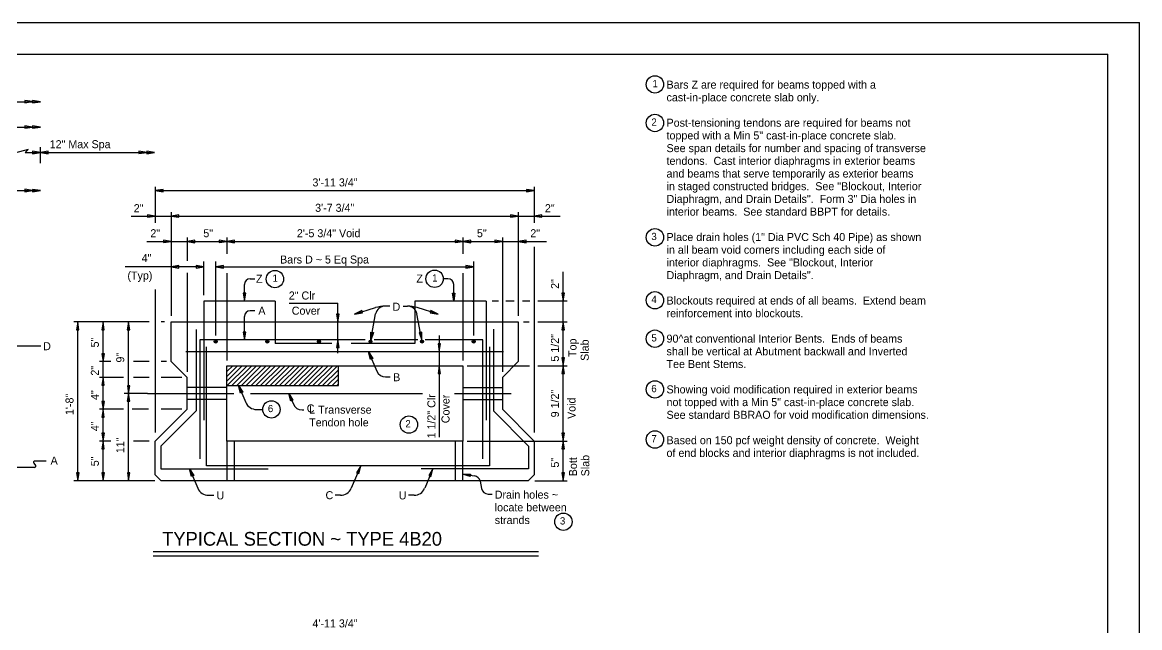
# Model space of a CAD drawing. Extents: x 1000 to 1069, y 1000 to 1045.
# Drawn here: x 1016.41 to 1034, y 1012.47 to 1022 of the extents above; entities that cross this region are included whole.
import ezdxf

# ---------------------------------------------------------------- set-up
doc = ezdxf.new("R2010")
doc.units = 0
doc.layers.add('D_SHEET', color=7, linetype='Continuous')
doc.layers.add('Working Level 1', color=7, linetype='Continuous')

msp = doc.modelspace()

# ---------------------------------------------------------------- linework, layer by layer
at = {"layer": 'D_SHEET'}
for p, q in [((1000, 1022), (1034, 1022)), ((1034, 1000), (1034, 1022)), ((1002, 1021.5), (1033.5, 1021.5)), ((1033.5, 1000.5), (1033.5, 1021.5))]:
    msp.add_line(p, q, dxfattribs=at)
at = {"layer": 'Working Level 1'}
for p, q in [((1002.303, 1020.75), (1016.692, 1020.75)), ((1002.303, 1020.35), (1016.692, 1020.35)), ((1016.501, 1019.997), (1016.151, 1019.903)), ((1016.501, 1019.997), (1016.455, 1019.95)), ((1016.692, 1019.783), (1016.692, 1020.036)), ((1016.455, 1019.95), (1018.488, 1019.95)), ((1002.293, 1019.35), (1016.692, 1019.35)), ((1018.501, 1019.41), (1018.501, 1018.844)), ((1018.501, 1019.35), (1024.467, 1019.35)), ((1024.467, 1019.41), (1024.467, 1018.844)), ((1018.122, 1018.95), (1024.878, 1018.95)), ((1018.752, 1019.01), (1018.752, 1017.378)), ((1024.216, 1019.01), (1024.216, 1017.378)), ((1019.002, 1018.61), (1019.002, 1018.244)), ((1019.627, 1018.61), (1019.627, 1018.356)), ((1023.346, 1018.61), (1023.346, 1018.356)), ((1023.967, 1018.61), (1023.967, 1016.495)), ((1018.366, 1018.55), (1024.66, 1018.55)), ((1024.467, 1018.466), (1024.467, 1015.539)), ((1019.266, 1017.705), (1019.266, 1018.235)), ((1019.453, 1017.066), (1019.453, 1018.235)), ((1023.515, 1017.066), (1023.515, 1018.235)), ((1019.266, 1018.15), (1018.028, 1018.15)), ((1019.002, 1018.056), (1019.002, 1016.495)), ((1019.453, 1018.15), (1023.515, 1018.15)), ((1019.627, 1018.051), (1019.627, 1016.674)), ((1023.346, 1018.051), (1023.346, 1016.674)), ((1024.924, 1014.78), (1024.924, 1018.07)), ((1019.905, 1017.611), (1019.905, 1017.871)), ((1019.995, 1017.961), (1020.069, 1017.961)), ((1023.11, 1017.961), (1023.036, 1017.961)), ((1023.2, 1017.611), (1023.2, 1017.871)), ((1018.501, 1017.792), (1018.501, 1015.539)), ((1019.266, 1017.611), (1019.266, 1015.737)), ((1020.391, 1017.611), (1019.266, 1017.611)), ((1019.485, 1017.611), (1019.485, 1017.611)), ((1020.391, 1017.611), (1020.391, 1016.943)), ((1020.607, 1017.577), (1021.375, 1017.577)), ((1021.375, 1016.789), (1021.375, 1017.577)), ((1021.64, 1017.406), (1021.969, 1017.507)), ((1022.196, 1017.53), (1022.123, 1017.53)), ((1022.405, 1017.53), (1022.47, 1017.53)), ((1023.712, 1017.611), (1022.587, 1017.611)), ((1022.587, 1017.611), (1022.587, 1016.943)), ((1022.953, 1017.406), (1022.624, 1017.507)), ((1023.493, 1017.611), (1023.494, 1017.611)), ((1023.712, 1017.611), (1023.712, 1015.737)), ((1023.905, 1017.611), (1023.806, 1017.611)), ((1024.153, 1017.611), (1024.022, 1017.611)), ((1024.399, 1017.611), (1024.284, 1017.611)), ((1024.984, 1017.611), (1024.527, 1017.611)), ((1019.905, 1016.999), (1019.905, 1017.367)), ((1020.069, 1017.457), (1019.995, 1017.457)), ((1021.894, 1016.996), (1021.97, 1017.407)), ((1022.698, 1016.996), (1022.622, 1017.407)), ((1018.407, 1017.281), (1017.221, 1017.281)), ((1017.281, 1014.78), (1017.281, 1017.281)), ((1017.681, 1014.78), (1017.681, 1017.281)), ((1018.081, 1014.78), (1018.081, 1017.281)), ((1018.645, 1017.281), (1018.593, 1017.281)), ((1018.752, 1017.281), (1024.216, 1017.281)), ((1018.752, 1016.658), (1018.752, 1017.281)), ((1019.143, 1017.162), (1019.143, 1015.88)), ((1023.825, 1017.169), (1023.825, 1015.88)), ((1024.216, 1017.281), (1024.216, 1016.658)), ((1024.3, 1017.281), (1024.386, 1017.281)), ((1024.527, 1017.281), (1024.984, 1017.281)), ((1021.808, 1016.999), (1019.204, 1016.999)), ((1019.204, 1016.999), (1019.204, 1015.124)), ((1022.636, 1016.999), (1021.947, 1016.999)), ((1023.659, 1016.999), (1022.753, 1016.999)), ((1022.973, 1017.069), (1022.973, 1015.469)), ((1023.659, 1015.124), (1023.659, 1016.999)), ((1016.158, 1016.906), (1016.698, 1016.906)), ((1023.984, 1016.812), (1018.983, 1016.812)), ((1019.307, 1015.013), (1019.307, 1016.888)), ((1021.281, 1016.943), (1020.391, 1016.943)), ((1022.587, 1016.943), (1021.587, 1016.943)), ((1021.86, 1016.812), (1021.99, 1016.507)), ((1023.762, 1016.888), (1023.762, 1015.013)), ((1017.802, 1016.658), (1017.621, 1016.658)), ((1018.407, 1016.658), (1018.16, 1016.658)), ((1018.68, 1016.658), (1018.593, 1016.658)), ((1019.002, 1016.408), (1018.752, 1016.658)), ((1024.216, 1016.658), (1023.967, 1016.408)), ((1019.627, 1015.406), (1019.627, 1016.593)), ((1019.627, 1016.593), (1023.346, 1016.593)), ((1019.634, 1016.281), (1019.946, 1016.593)), ((1019.634, 1016.505), (1019.721, 1016.593)), ((1019.634, 1016.43), (1019.796, 1016.593)), ((1019.634, 1016.356), (1019.871, 1016.593)), ((1019.709, 1016.281), (1020.021, 1016.593)), ((1019.784, 1016.281), (1020.096, 1016.593)), ((1019.859, 1016.281), (1020.171, 1016.593)), ((1019.934, 1016.281), (1020.246, 1016.593)), ((1020.009, 1016.281), (1020.321, 1016.593)), ((1020.084, 1016.281), (1020.396, 1016.593)), ((1020.159, 1016.281), (1020.471, 1016.593)), ((1020.234, 1016.281), (1020.546, 1016.593)), ((1020.309, 1016.281), (1020.621, 1016.593)), ((1020.384, 1016.281), (1020.696, 1016.593)), ((1020.459, 1016.281), (1020.771, 1016.593)), ((1020.534, 1016.281), (1020.846, 1016.593)), ((1020.609, 1016.281), (1020.921, 1016.593)), ((1020.684, 1016.281), (1020.996, 1016.593)), ((1020.759, 1016.281), (1021.071, 1016.593)), ((1020.834, 1016.281), (1021.146, 1016.593)), ((1020.909, 1016.281), (1021.221, 1016.593)), ((1020.984, 1016.281), (1021.296, 1016.593)), ((1021.059, 1016.281), (1021.371, 1016.593)), ((1021.134, 1016.281), (1021.384, 1016.53)), ((1021.209, 1016.281), (1021.384, 1016.455)), ((1021.384, 1016.281), (1021.384, 1016.593)), ((1023.346, 1016.593), (1023.346, 1015.406)), ((1023.414, 1016.593), (1024.393, 1016.593)), ((1024.527, 1016.593), (1024.984, 1016.593)), ((1018.003, 1016.408), (1017.621, 1016.408)), ((1018.407, 1016.408), (1018.157, 1016.408)), ((1018.919, 1016.408), (1018.593, 1016.408)), ((1019.002, 1015.907), (1019.002, 1016.408)), ((1019.634, 1016.281), (1021.384, 1016.281)), ((1019.813, 1016.281), (1019.927, 1016.013)), ((1021.284, 1016.281), (1021.384, 1016.38)), ((1021.359, 1016.281), (1021.384, 1016.306)), ((1022.128, 1016.416), (1022.2, 1016.416)), ((1023.967, 1016.408), (1023.967, 1015.907)), ((1018.381, 1016.156), (1018.01, 1016.156)), ((1018.381, 1016.156), (1019.739, 1016.156)), ((1019.627, 1016.249), (1019.002, 1016.249)), ((1020.002, 1016.156), (1022.71, 1016.156)), ((1020.603, 1016.156), (1020.675, 1015.987)), ((1023.214, 1016.156), (1024.107, 1016.156)), ((1023.346, 1016.249), (1023.967, 1016.249)), ((1019.627, 1016.062), (1019.002, 1016.062)), ((1023.346, 1016.062), (1023.967, 1016.062)), ((1018.003, 1015.907), (1017.621, 1015.907)), ((1018.393, 1015.907), (1018.14, 1015.907)), ((1018.501, 1015.406), (1019.002, 1015.907)), ((1019.143, 1015.88), (1018.59, 1015.327)), ((1018.919, 1015.907), (1018.593, 1015.907)), ((1020.095, 1015.902), (1020.181, 1015.902)), ((1020.813, 1015.896), (1020.841, 1015.896)), ((1023.825, 1015.88), (1024.378, 1015.327)), ((1023.967, 1015.907), (1024.467, 1015.406)), ((1017.802, 1015.406), (1017.621, 1015.406)), ((1018.405, 1015.406), (1018.16, 1015.406)), ((1018.501, 1014.875), (1018.501, 1015.406)), ((1023.346, 1015.406), (1019.627, 1015.406)), ((1019.627, 1015.406), (1019.627, 1014.78)), ((1019.746, 1015.406), (1019.746, 1014.78)), ((1023.222, 1015.406), (1023.222, 1014.78)), ((1023.341, 1015.406), (1023.341, 1014.78)), ((1023.414, 1015.406), (1024.984, 1015.406)), ((1024.467, 1015.406), (1024.467, 1014.875)), ((1018.59, 1015.327), (1018.59, 1014.967)), ((1024.378, 1015.327), (1024.378, 1014.967)), ((1016.588, 1015.058), (1016.617, 1015.023)), ((1016.782, 1015.091), (1016.603, 1015.091)), ((1016.602, 1014.991), (1013.75, 1014.991)), ((1018.594, 1014.78), (1018.501, 1014.875)), ((1018.59, 1014.967), (1020.278, 1014.967)), ((1019.04, 1014.967), (1019.17, 1014.663)), ((1023.762, 1015.013), (1019.307, 1015.013)), ((1021.736, 1015.013), (1021.586, 1014.663)), ((1024.378, 1014.967), (1022.69, 1014.967)), ((1022.873, 1014.967), (1022.743, 1014.663)), ((1023.34, 1014.886), (1023.53, 1014.857)), ((1024.467, 1014.875), (1024.374, 1014.78)), ((1018.493, 1014.78), (1017.221, 1014.78)), ((1024.374, 1014.78), (1018.594, 1014.78)), ((1023.617, 1014.773), (1023.64, 1014.657)), ((1024.476, 1014.78), (1024.984, 1014.78)), ((1019.338, 1014.552), (1019.424, 1014.552)), ((1021.418, 1014.552), (1021.332, 1014.552)), ((1022.575, 1014.552), (1022.489, 1014.552)), ((1023.743, 1014.572), (1023.805, 1014.572)), ((1018.467, 1013.669), (1024.533, 1013.669)), ((1018.467, 1013.596), (1024.533, 1013.596))]:
    msp.add_line(p, q, dxfattribs=at)
for points in [[(1016.569, 1020.751), (1016.447, 1020.771), (1016.447, 1020.732)], [(1016.692, 1020.75), (1016.569, 1020.77), (1016.569, 1020.731)], [(1016.569, 1020.351), (1016.447, 1020.371), (1016.447, 1020.332)], [(1016.692, 1020.35), (1016.569, 1020.37), (1016.569, 1020.331)], [(1016.692, 1019.95), (1016.569, 1019.97), (1016.569, 1019.931)], [(1016.692, 1019.95), (1016.815, 1019.93), (1016.815, 1019.969)], [(1018.366, 1019.951), (1018.243, 1019.971), (1018.243, 1019.932)], [(1018.488, 1019.95), (1018.366, 1019.97), (1018.366, 1019.931)], [(1016.569, 1019.351), (1016.447, 1019.371), (1016.447, 1019.332)], [(1016.692, 1019.35), (1016.569, 1019.37), (1016.569, 1019.331)], [(1018.501, 1019.35), (1018.624, 1019.33), (1018.624, 1019.369)], [(1024.467, 1019.35), (1024.344, 1019.37), (1024.344, 1019.331)], [(1018.501, 1018.95), (1018.379, 1018.97), (1018.379, 1018.931)], [(1018.752, 1018.95), (1018.874, 1018.93), (1018.874, 1018.969)], [(1024.216, 1018.95), (1024.094, 1018.97), (1024.094, 1018.931)], [(1024.467, 1018.95), (1024.589, 1018.93), (1024.589, 1018.969)], [(1018.752, 1018.55), (1018.629, 1018.57), (1018.629, 1018.531)], [(1019.002, 1018.55), (1019.125, 1018.53), (1019.125, 1018.569)], [(1019.627, 1018.55), (1019.505, 1018.57), (1019.505, 1018.531)], [(1019.627, 1018.55), (1019.75, 1018.53), (1019.75, 1018.569)], [(1023.346, 1018.55), (1023.224, 1018.57), (1023.224, 1018.531)], [(1023.346, 1018.55), (1023.469, 1018.53), (1023.469, 1018.569)], [(1023.967, 1018.55), (1023.845, 1018.57), (1023.845, 1018.531)], [(1024.216, 1018.55), (1024.339, 1018.53), (1024.339, 1018.569)], [(1018.752, 1018.15), (1018.874, 1018.13), (1018.874, 1018.169)], [(1019.266, 1018.15), (1019.144, 1018.17), (1019.144, 1018.131)], [(1019.453, 1018.15), (1019.576, 1018.13), (1019.576, 1018.169)], [(1023.515, 1018.15), (1023.393, 1018.17), (1023.393, 1018.131)], [(1019.905, 1017.611), (1019.925, 1017.734), (1019.886, 1017.734)], [(1023.2, 1017.611), (1023.18, 1017.734), (1023.218, 1017.734)], [(1024.924, 1017.612), (1024.944, 1017.734), (1024.905, 1017.734)], [(1021.375, 1017.281), (1021.395, 1017.403), (1021.356, 1017.403)], [(1021.64, 1017.406), (1021.763, 1017.423), (1021.751, 1017.46)], [(1022.953, 1017.406), (1022.842, 1017.461), (1022.831, 1017.424)], [(1017.281, 1017.281), (1017.261, 1017.158), (1017.3, 1017.158)], [(1017.681, 1017.281), (1017.661, 1017.158), (1017.699, 1017.158)], [(1018.081, 1017.281), (1018.061, 1017.158), (1018.099, 1017.158)], [(1024.924, 1017.281), (1024.904, 1017.158), (1024.943, 1017.158)], [(1019.905, 1016.999), (1019.925, 1017.122), (1019.886, 1017.122)], [(1021.375, 1016.999), (1021.355, 1016.877), (1021.394, 1016.877)], [(1021.894, 1016.996), (1021.897, 1017.12), (1021.935, 1017.113)], [(1022.699, 1016.996), (1022.696, 1017.12), (1022.658, 1017.113)], [(1021.86, 1016.812), (1021.926, 1016.707), (1021.891, 1016.692)], [(1022.973, 1016.812), (1022.993, 1016.935), (1022.954, 1016.935)], [(1017.681, 1016.658), (1017.701, 1016.781), (1017.662, 1016.781)], [(1024.924, 1016.593), (1024.944, 1016.716), (1024.905, 1016.716)], [(1022.973, 1016.593), (1022.953, 1016.471), (1022.992, 1016.471)], [(1024.924, 1016.593), (1024.904, 1016.471), (1024.943, 1016.471)], [(1017.681, 1016.408), (1017.661, 1016.285), (1017.699, 1016.285)], [(1018.081, 1016.156), (1018.101, 1016.278), (1018.062, 1016.278)], [(1019.813, 1016.281), (1019.879, 1016.176), (1019.844, 1016.161)], [(1018.081, 1016.156), (1018.061, 1016.033), (1018.099, 1016.033)], [(1020.603, 1016.156), (1020.669, 1016.051), (1020.634, 1016.036)], [(1017.681, 1015.907), (1017.701, 1016.029), (1017.662, 1016.029)], [(1017.681, 1015.907), (1017.661, 1015.784), (1017.699, 1015.784)], [(1017.681, 1015.406), (1017.661, 1015.283), (1017.699, 1015.283)], [(1017.681, 1015.406), (1017.701, 1015.528), (1017.662, 1015.528)], [(1024.924, 1015.406), (1024.904, 1015.283), (1024.943, 1015.283)], [(1024.924, 1015.406), (1024.944, 1015.528), (1024.905, 1015.528)], [(1017.281, 1014.78), (1017.301, 1014.903), (1017.262, 1014.903)], [(1017.681, 1014.78), (1017.701, 1014.903), (1017.662, 1014.903)], [(1018.081, 1014.78), (1018.101, 1014.903), (1018.062, 1014.903)], [(1019.04, 1014.967), (1019.107, 1014.862), (1019.071, 1014.847)], [(1021.736, 1015.013), (1021.669, 1014.908), (1021.705, 1014.893)], [(1022.873, 1014.967), (1022.806, 1014.862), (1022.842, 1014.847)], [(1023.34, 1014.886), (1023.464, 1014.887), (1023.458, 1014.849)], [(1024.924, 1014.78), (1024.944, 1014.903), (1024.905, 1014.903)]]:
    msp.add_lwpolyline(points, close=True, dxfattribs=at)
for centre, radius in [((1026.368, 1021.022), 0.137), ((1026.368, 1020.415), 0.137), ((1026.368, 1018.614), 0.137), ((1020.385, 1017.957), 0.137), ((1022.899, 1017.961), 0.137), ((1026.368, 1017.623), 0.137), ((1026.368, 1017.018), 0.137), ((1019.453, 1016.972), 0.0235), ((1019.453, 1016.972), 0.0188), ((1019.453, 1016.972), 0.0141), ((1019.453, 1016.972), 0.00941), ((1019.453, 1016.972), 0.0047), ((1020.265, 1016.972), 0.0235), ((1020.265, 1016.972), 0.0188), ((1020.265, 1016.972), 0.0141), ((1020.265, 1016.972), 0.00941), ((1020.265, 1016.972), 0.0047), ((1021.078, 1016.972), 0.0235), ((1021.078, 1016.972), 0.0188), ((1021.078, 1016.972), 0.0141), ((1021.078, 1016.972), 0.00941), ((1021.078, 1016.972), 0.0047), ((1021.89, 1016.972), 0.0235), ((1021.89, 1016.972), 0.0188), ((1021.89, 1016.972), 0.0141), ((1021.89, 1016.972), 0.00941), ((1021.89, 1016.972), 0.0047), ((1022.703, 1016.972), 0.0235), ((1022.703, 1016.972), 0.0188), ((1022.703, 1016.972), 0.0141), ((1022.703, 1016.972), 0.00941), ((1022.703, 1016.972), 0.0047), ((1023.515, 1016.972), 0.0235), ((1023.515, 1016.972), 0.0188), ((1023.515, 1016.972), 0.0141), ((1023.515, 1016.972), 0.00941), ((1023.515, 1016.972), 0.0047), ((1026.368, 1016.219), 0.137), ((1020.33, 1015.904), 0.137), ((1022.494, 1015.665), 0.137), ((1026.368, 1015.43), 0.137), ((1024.927, 1014.135), 0.137)]:
    msp.add_circle(centre, radius, dxfattribs=at)
for centre, radius, start, end in [((1019.995, 1017.871), 0.09, 90, 180), ((1023.11, 1017.871), 0.09, 0, 90), ((1022.123, 1017.005), 0.525, 90, 107.1088), ((1022.118, 1017.38), 0.15, 90, 169.5343), ((1022.47, 1017.005), 0.525, 72.8912, 90), ((1022.475, 1017.38), 0.15, 10.4657, 90), ((1019.995, 1017.367), 0.09, 90, 180), ((1022.128, 1016.566), 0.15, 203.1694, 270), ((1020.095, 1016.085), 0.182, 203.1694, 270), ((1020.813, 1016.046), 0.15, 203.1694, 270), ((1016.604, 1015.071), 0.0197, 90, 219.9623), ((1016.602, 1015.011), 0.0197, 270, 39.9882), ((1023.514, 1014.753), 0.105, 11.1652, 81.243), ((1019.338, 1014.734), 0.182, 203.1694, 270), ((1021.418, 1014.734), 0.182, 270, 336.8306), ((1022.575, 1014.734), 0.182, 270, 336.8306), ((1023.743, 1014.677), 0.105, 191.1652, 270)]:
    msp.add_arc(centre, radius, start, end, dxfattribs=at)

# ---------------------------------------------------------------- texts
for s, height, p in [('1', 0.114, (1026.33, 1020.978)), ('Bars Z are required for beams topped with a', 0.126, (1026.551, 1020.956)), ('cast-in-place concrete slab only. ', 0.126, (1026.551, 1020.756)), ('2', 0.114, (1026.312, 1020.372)), ('Post-tensioning tendons are required for beams not', 0.126, (1026.551, 1020.356)), ('12" Max Spa', 0.126, (1016.839, 1020.018)), ('topped with a Min 5" cast-in-place concrete slab.', 0.126, (1026.551, 1020.156)), ('See span details for number and spacing of transverse', 0.126, (1026.551, 1019.956)), ('tendons.  Cast interior diaphragms in exterior beams', 0.126, (1026.551, 1019.756)), ('and beams that serve temporarily as exterior beams', 0.126, (1026.551, 1019.556)), ('3\'-11 3/4"', 0.126, (1020.976, 1019.416)), ('in staged constructed bridges.  See "Blockout, Interior', 0.126, (1026.551, 1019.356)), ('Diaphragm, and Drain Details".  Form 3" Dia holes in', 0.126, (1026.551, 1019.156)), ('2"', 0.126, (1018.162, 1019.01)), ('3\'-7 3/4"', 0.126, (1021.018, 1019.016)), ('2"', 0.126, (1024.636, 1019.01)), ('interior beams.  See standard BBPT for details.', 0.126, (1026.551, 1018.956)), ('2"', 0.126, (1018.424, 1018.616)), ('5"', 0.126, (1019.258, 1018.616)), ('2\'-5 3/4" Void', 0.126, (1020.731, 1018.616)), ('5"', 0.126, (1023.566, 1018.616)), ('2"', 0.126, (1024.406, 1018.616)), ('3', 0.114, (1026.312, 1018.571)), ('Place drain holes (1" Dia PVC Sch 40 Pipe) as shown', 0.126, (1026.551, 1018.556)), ('in all beam void corners including each side of', 0.126, (1026.551, 1018.356)), ('4"', 0.126, (1018.286, 1018.224)), ('Bars D ~ 5 Eq Spa', 0.126, (1020.466, 1018.202)), ('interior diaphragms.  See "Blockout, Interior', 0.126, (1026.551, 1018.156)), ('(Typ)', 0.126, (1018.063, 1017.95)), ('1', 0.114, (1020.348, 1017.914)), ('Z', 0.126, (1022.612, 1017.902)), ('1', 0.114, (1022.861, 1017.918)), ('Diaphragm, and Drain Details".', 0.126, (1026.551, 1017.956)), ('Z', 0.126, (1020.088, 1017.899)), ('4', 0.114, (1026.312, 1017.579)), ('Blockouts required at ends of all beams.  Extend beam', 0.126, (1026.551, 1017.556)), ('A', 0.126, (1020.124, 1017.395)), ('Cover', 0.126, (1020.65, 1017.396)), ('D', 0.126, (1022.238, 1017.458)), ('reinforcement into blockouts.', 0.126, (1026.551, 1017.356)), ('5', 0.114, (1026.312, 1016.974)), ('90^ at conventional Interior Bents.  Ends of beams', 0.126, (1026.551, 1016.956)), ('D', 0.126, (1016.736, 1016.837)), ('shall be vertical at Abutment backwall and Inverted', 0.126, (1026.551, 1016.756)), ('Tee Bent Stems.', 0.126, (1026.551, 1016.556)), ('B', 0.126, (1022.246, 1016.348)), ('6', 0.114, (1026.311, 1016.175)), ('Showing void modification required in exterior beams', 0.126, (1026.551, 1016.156)), ('6', 0.114, (1020.274, 1015.861)), ('C', 0.126, (1020.886, 1015.857)), ('L Transverse', 0.126, (1020.924, 1015.837)), ('not topped with a Min 5" cast-in-place concrete slab.', 0.126, (1026.551, 1015.956)), ('Tendon hole', 0.126, (1020.924, 1015.637)), ('See standard BBRAO for void modification dimensions.', 0.126, (1026.551, 1015.756)), ('2', 0.114, (1022.439, 1015.622)), ('7', 0.114, (1026.312, 1015.386)), ('Based on 150 pcf weight density of concrete.  Weight', 0.126, (1026.551, 1015.356)), ('of end blocks and interior diaphragms is not included. ', 0.126, (1026.551, 1015.156)), ('A', 0.126, (1016.853, 1015.035)), ('U', 0.126, (1019.465, 1014.487)), ('C', 0.126, (1021.182, 1014.49)), ('U', 0.126, (1022.335, 1014.487)), ('Drain holes ~', 0.126, (1023.846, 1014.499)), ('locate between', 0.126, (1023.846, 1014.299)), ('strands', 0.126, (1023.846, 1014.099)), ('3', 0.114, (1024.872, 1014.092)), ('TYPICAL SECTION ~ TYPE 4B20', 0.216, (1018.609, 1013.758)), ('4\'-11 3/4"', 0.126, (1020.976, 1012.471))]:
    msp.add_text(s, height=height, dxfattribs=at).set_placement(p)
for s, rotation, p in [('2"', 90, (1024.858, 1017.802)), ('2" Clr', 360, (1020.603, 1017.635)), ('5"', 90, (1017.613, 1016.88)), ('5 1/2"', 90, (1024.857, 1016.657)), ('Top', 90, (1025.133, 1016.73)), ('Slab', 90, (1025.326, 1016.669)), ('9"', 90, (1018.013, 1016.642)), ('2"', 90, (1017.613, 1016.436)), ('1\'-8"', 90, (1017.214, 1015.815)), ('4"', 90, (1017.613, 1016.052)), ('1 1/2" Clr', 90, (1022.912, 1015.447)), ('Cover', 90, (1023.134, 1015.687)), ('9 1/2"', 90, (1024.857, 1015.779)), ('Void', 90, (1025.118, 1015.754)), ('4"', 90, (1017.613, 1015.561)), ('11"', 90, (1018.013, 1015.215)), ('5"', 90, (1017.613, 1015.009)), ('5"', 90, (1024.857, 1014.988)), ('Bott', 90, (1025.141, 1014.851)), ('Slab', 90, (1025.334, 1014.85))]:
    msp.add_text(s, height=0.126, rotation=rotation, dxfattribs=at).set_placement(p)

doc.saveas('drawing.dxf')
